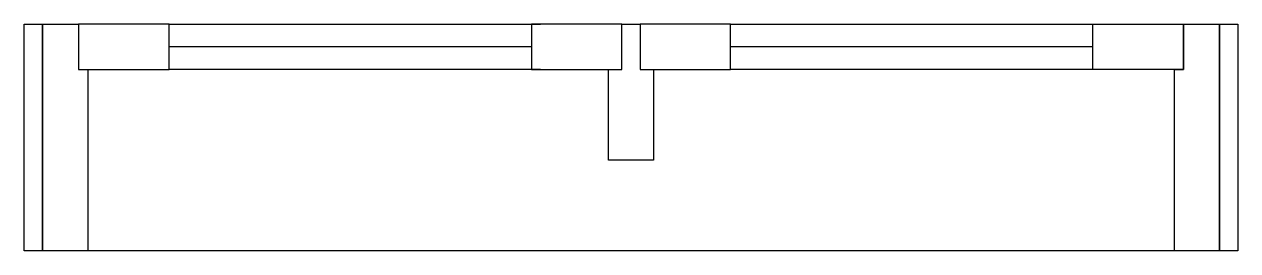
# Model space of a CAD drawing. Extents: x 13.06 to 14.4, y 32.32 to 32.57.
import ezdxf

# ---------------------------------------------------------------- set-up
doc = ezdxf.new("R2010")
doc.units = 0
doc.header["$MEASUREMENT"] = 0
doc.layers.add('C-CAIXILHO', color=2, linetype='CONTINUOUS')

msp = doc.modelspace()

# ---------------------------------------------------------------- linework, layer by layer
at = {"layer": 'C-CAIXILHO', "color": 1}
for p, q in [((13.2164, 32.5693), (13.6264, 32.5693)), ((13.8364, 32.5693), (14.2364, 32.5693)), ((13.6164, 32.5443), (13.2164, 32.5443)), ((14.2364, 32.5443), (13.8364, 32.5443)), ((13.6264, 32.5193), (13.2164, 32.5193)), ((14.2464, 32.5193), (13.8364, 32.5193)), ((14.3464, 32.3193), (13.1264, 32.3193))]:
    msp.add_line(p, q, dxfattribs=at)
at = {"layer": 'C-CAIXILHO'}
for points in [[(13.0564, 32.3193), (13.0564, 32.5693), (13.0764, 32.5693), (13.0764, 32.3193), (13.0564, 32.3193)], [(13.0764, 32.5693), (13.1164, 32.5693), (13.1164, 32.5193), (13.1264, 32.5193), (13.1264, 32.3193), (13.0764, 32.3193), (13.0764, 32.5693)], [(13.1164, 32.5693), (13.1164, 32.5193), (13.2164, 32.5193), (13.2164, 32.5693), (13.1164, 32.5693)], [(13.6164, 32.5693), (13.6164, 32.5193), (13.7164, 32.5193), (13.7164, 32.5693), (13.6164, 32.5693)], [(13.7014, 32.4193), (13.7014, 32.5193), (13.7164, 32.5193), (13.7164, 32.5693), (13.7364, 32.5693), (13.7364, 32.5193), (13.7514, 32.5193), (13.7514, 32.4193), (13.7014, 32.4193)], [(13.7364, 32.5693), (13.7364, 32.5193), (13.8364, 32.5193), (13.8364, 32.5693), (13.7364, 32.5693)], [(14.2364, 32.5193), (14.2364, 32.5693), (14.3364, 32.5693), (14.3364, 32.5193), (14.2364, 32.5193)], [(14.3264, 32.3193), (14.3264, 32.5193), (14.3364, 32.5193), (14.3364, 32.5693), (14.3764, 32.5693), (14.3764, 32.3193), (14.3264, 32.3193)], [(14.3764, 32.3193), (14.3764, 32.5693), (14.3964, 32.5693), (14.3964, 32.3193), (14.3764, 32.3193)]]:
    msp.add_lwpolyline(points, dxfattribs=at)

doc.saveas('drawing.dxf')
